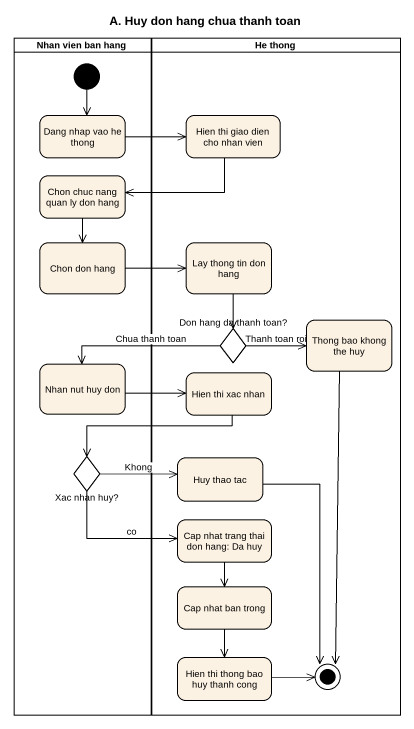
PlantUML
@startuml
title A. Huy don hang chua thanh toan
hide empty description
state "Nhan vien ban hang" as Nhan_vien_ban_hang <<partition>> {
  state "Dang nhap vao he thong" as Dang_nhap_vao_he_thong
  state "Chon chuc nang quan ly don hang" as Chon_chuc_nang_quan_ly_don
  state "Chon don hang" as Chon_don_hang
  state "Nhan nut huy don" as Nhan_nut_huy_don
  state "Xac nhan huy?" as Xac_nhan_huy <<choice>>
  [*] --> Dang_nhap_vao_he_thong
}
state "He thong" as He_thong <<partition>> {
  state "Hien thi giao dien cho nhan vien" as Hien_thi_giao_dien_cho_nhan
  state "Lay thong tin don hang" as Lay_thong_tin_don_hang
  state "Don hang da thanh toan?" as Don_hang_da_thanh_toan <<choice>>
  state "Thong bao khong the huy" as Thong_bao_khong_the_huy
  state "Hien thi xac nhan" as Hien_thi_xac_nhan
  state "Huy thao tac" as Huy_thao_tac
  state "Cap nhat trang thai don hang: Da huy" as Cap_nhat_trang_thai_don
  state "Cap nhat ban trong" as Cap_nhat_ban_trong
  state "Hien thi thong bao huy thanh cong" as Hien_thi_thong_bao_huy
  Thong_bao_khong_the_huy --> [*]
  Huy_thao_tac --> [*]
  Hien_thi_thong_bao_huy -right-> [*]
}
Dang_nhap_vao_he_thong -right-> Hien_thi_giao_dien_cho_nhan
Hien_thi_giao_dien_cho_nhan -left-> Chon_chuc_nang_quan_ly_don
Chon_chuc_nang_quan_ly_don --> Chon_don_hang
Chon_don_hang -right-> Lay_thong_tin_don_hang
Lay_thong_tin_don_hang --> Don_hang_da_thanh_toan
Don_hang_da_thanh_toan -right-> Thong_bao_khong_the_huy : Thanh toan roi
Don_hang_da_thanh_toan -left-> Nhan_nut_huy_don : Chua thanh toan
Nhan_nut_huy_don -right-> Hien_thi_xac_nhan
Hien_thi_xac_nhan -left-> Xac_nhan_huy
Xac_nhan_huy -right-> Huy_thao_tac : Khong
Xac_nhan_huy -right-> Cap_nhat_trang_thai_don : co
Cap_nhat_trang_thai_don --> Cap_nhat_ban_trong
Cap_nhat_ban_trong --> Hien_thi_thong_bao_huy
@enduml
